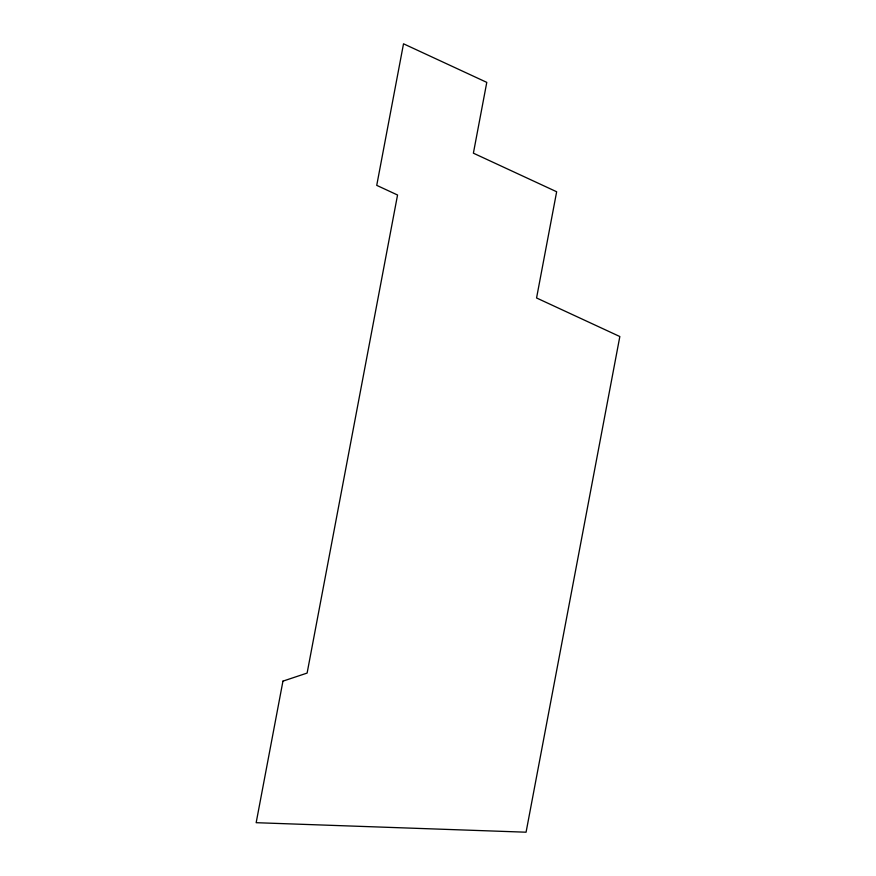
<?xml version="1.0" encoding="UTF-8"?>
<svg xmlns="http://www.w3.org/2000/svg" width="876" height="876" viewBox="0 0 876 876"><rect width="100%" height="100%" fill="white"/><g stroke="black" fill="none" stroke-linecap="round" stroke-linejoin="round"><path stroke-width="1.31" d="M282.948 681.134L256.164 822.695L526.071 832.2L619.836 336.537L536.561 297.971L556.654 191.756L473.39 153.18L486.782 82.377L403.518 43.8L376.735 185.362L397.551 195.009L307.115 673.075L282.948 681.134"/></g></svg>
